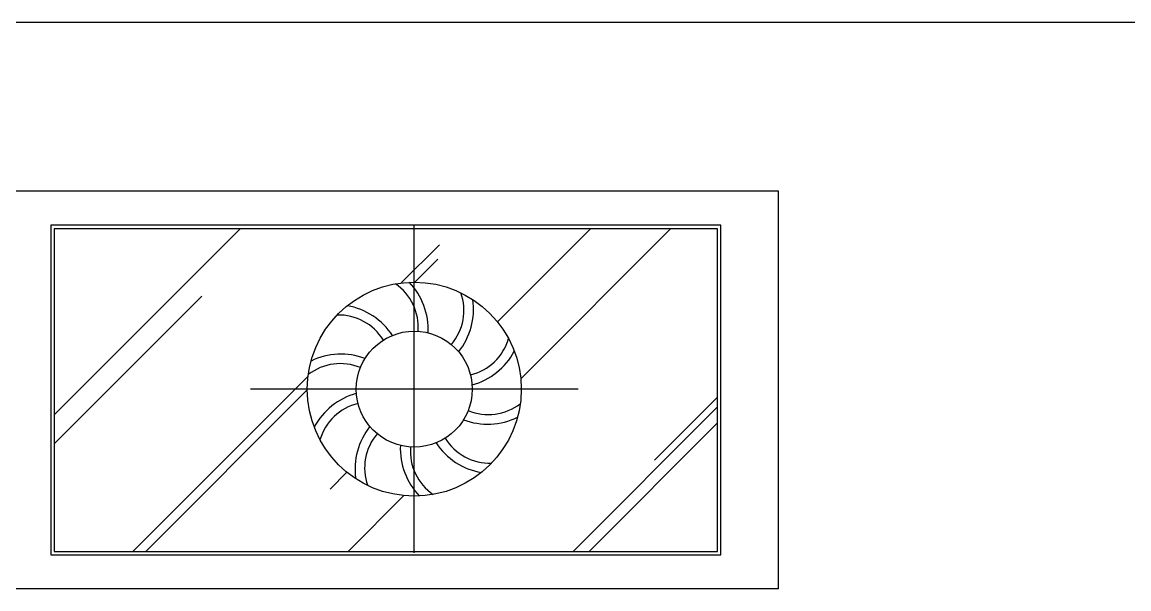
# Model space of a CAD drawing. Header units: inches. Extents: x 6.7 to 49.2, y 11 to 35.8.
# Drawn here: x 44.938 to 45.912, y 14.726 to 15.225 of the extents above; entities that cross this region are included whole.
import ezdxf

# ---------------------------------------------------------------- set-up
doc = ezdxf.new("R2010")
doc.units = ezdxf.units.IN
doc.header["$MEASUREMENT"] = 0
for name, color, linetype in [('02', 2, 'Continuous'), ('1', 1, 'Continuous'), ('4', 4, 'Continuous'), ('8', 8, 'Continuous')]:
    doc.layers.add(name, color=color, linetype=linetype)

msp = doc.modelspace()

# ---------------------------------------------------------------- hatches: boundary and pattern name
at = {"layer": '8'}
h = msp.add_hatch(dxfattribs=at)
h.set_pattern_fill('AR-RROOF', color=256, scale=0.2, angle=45, style=0)
h.set_pattern_definition([(45, (50.92181, 6.95036), (0.1697056, 0.4525483), [3, -0.4, 1, -0.2]), (45, (51.0392, 7.20916), (-0.329512, 0.046669), [0.6, -0.066, 1.2, -0.15]), (45, (50.87231, 7.14128), (0.6406387, 0.8301434), [1.6, -0.28, 0.8, -0.2])])
h.paths.add_polyline_path([(44.96585, 15.04291), (45.28285, 15.04291), (45.28285, 14.9959, 0.414214), (45.18865, 14.90169, 0.414214), (45.28285, 14.80749), (45.28285, 14.75891), (44.96585, 14.75891)])
h.paths.add_polyline_path([(45.28285, 15.04291), (45.54985, 15.04291), (45.54985, 14.75891), (45.28285, 14.75891), (45.28285, 14.80749, 0.414214), (45.37705, 14.90169, 0.414214), (45.28285, 14.9959)])

# ---------------------------------------------------------------- linework, layer by layer
at = {"layer": '02'}
for p, q in [((45.28285, 14.75749), (45.28285, 15.0459)), ((45.42705, 14.90169), (45.13865, 14.90169))]:
    msp.add_line(p, q, dxfattribs=at)
for points in [[(45.55285, 15.04591), (44.96285, 15.04591), (44.96285, 14.75591), (45.55285, 14.75591)], [(45.54985, 15.04291), (44.96585, 15.04291), (44.96585, 14.75891), (45.54985, 14.75891)]]:
    msp.add_lwpolyline(points, close=True, dxfattribs=at)
for radius in [0.0942, 0.05104]:
    msp.add_circle((45.28285, 14.90169), radius, dxfattribs=at)
for centre, radius, start, end in [((45.24017, 14.95628), 0.04616, 355.46198, 55.69983), ((45.23462, 14.95388), 0.06052, 357.51025, 43.82997), ((45.28041, 14.97094), 0.04616, 319.46198, 19.69983), ((45.27451, 14.97226), 0.06052, 321.51025, 7.82997), ((45.21316, 14.91556), 0.06052, 33.51025, 79.82997), ((45.21624, 14.92077), 0.04616, 31.46198, 91.69983), ((45.32158, 14.95915), 0.04616, 283.46198, 343.69983), ((45.21832, 14.87195), 0.06052, 69.51025, 115.82997), ((45.31758, 14.96368), 0.06052, 285.51025, 331.82997), ((45.21775, 14.87797), 0.04616, 67.46198, 127.69983), ((45.24812, 14.8397), 0.06052, 105.51025, 151.82997), ((45.24412, 14.84424), 0.04616, 103.46198, 163.69983), ((45.34795, 14.92541), 0.04616, 247.46198, 307.69983), ((45.34738, 14.93143), 0.06052, 249.51025, 295.82997), ((45.29119, 14.83113), 0.06052, 141.51025, 187.82997), ((45.28529, 14.83245), 0.04616, 139.46198, 199.69983), ((45.35254, 14.88782), 0.06052, 213.51025, 259.82997), ((45.34946, 14.88262), 0.04616, 211.46198, 271.69983), ((45.33108, 14.84951), 0.06052, 177.51025, 223.82997), ((45.32553, 14.84711), 0.04616, 175.46198, 235.69983)]:
    msp.add_arc(centre, radius, start, end, dxfattribs=at)
at = {"layer": '1'}
msp.add_line((45.60354, 15.07591), (42.51355, 15.07591), dxfattribs=at)
at = {"layer": '4'}
for p, q in [((28.5465, 15.22471), (48.87271, 15.22471)), ((45.60354, 14.72591), (45.60354, 15.07591)), ((45.60354, 14.72591), (44.91218, 14.72591))]:
    msp.add_line(p, q, dxfattribs=at)

doc.saveas('drawing.dxf')
